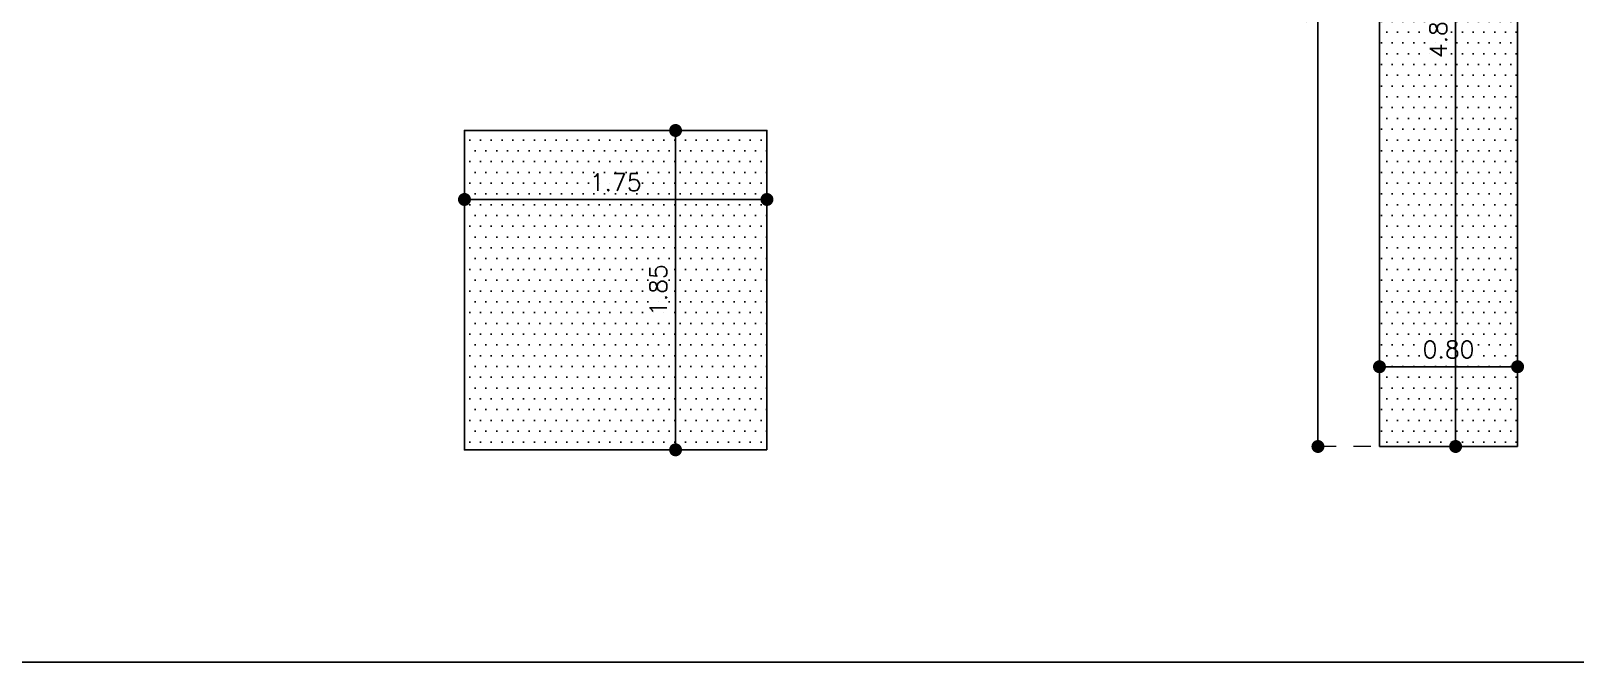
# Model space of a CAD drawing. Header units: metres. Extents: x 2217 to 2595, y -381 to -273.
# Drawn here: x 2343.86 to 2352.81, y -379.09 to -375.43 of the extents above; entities that cross this region are included whole.
import ezdxf

# ---------------------------------------------------------------- set-up
doc = ezdxf.new("R2010")
doc.units = ezdxf.units.M
doc.header["$LTSCALE"] = 0.5
doc.header["$MEASUREMENT"] = 0
doc.header["$PDMODE"] = 3
doc.header["$PDSIZE"] = -1
doc.linetypes.add('DOT2', pattern=[0.125, 0, -0.125])
for name, color, linetype in [('A-EDM', 3, 'Continuous'), ('A-ELV', 3, 'Continuous'), ('A-WIN', 132, 'Continuous')]:
    doc.layers.add(name, color=color, linetype=linetype)
doc.styles.add('ROMANS', font='romans.shx')
doc.dimstyles.new('dim50 new', dxfattribs={"dimscale": 50, "dimtxt": 0.002, "dimasz": 0.0015, "dimexe": 0.001, "dimexo": 0.001, "dimgap": 0.001, "dimtad": 1, "dimzin": 0, "dimdsep": 46, "dimtxsty": 'ROMANS', "dimblk": 'DOT', "dimcen": 0, "dimclrd": 5, "dimclre": 1, "dimclrt": 7, "dimadec": 0, "dimazin": 0, "dimtfac": 1, "dimtix": 1, "dimtmove": 2, "dimatfit": 3, "dimldrblk": 'DTICK', "dimfxl": 1, "dimtolj": 1, "dimtzin": 0, "dimlwe": 20, "dimarcsym": 0})

# ---------------------------------------------------------------- blocks, each defined once
blk = doc.blocks.new('_Dot')
at = {"color": 0, "linetype": 'ByBlock', "lineweight": -2}
blk.add_line((-0.5, 0), (-1, 0), dxfattribs=at)
at = {"color": 0, "linetype": 'ByBlock', "const_width": 0.5}
blk.add_lwpolyline([(-0.25, 0, 1), (0.25, 0, 1)], format="xyb", close=True, dxfattribs=at)
blk = doc.blocks.new('*D71')
at = {"layer": 'A-EDM', "color": 1, "linetype": 'DOT2', "lineweight": 20, "ltscale": 0.5, "transparency": 16777216}
for p, q in [((2346.376, -376.0573), (2346.376, -376.457)), ((2348.1281, -376.0573), (2348.1281, -376.457))]:
    blk.add_line(p, q, dxfattribs=at)
at = {"layer": 'A-EDM', "color": 5, "lineweight": -2, "ltscale": 0.5, "transparency": 16777216}
blk.add_line((2346.451, -376.407), (2348.0531, -376.407), dxfattribs=at)
at = {"layer": 'DEFPOINTS', "color": 0, "ltscale": 0.5, "transparency": 16777216}
for p in [(2346.376, -376.0073), (2348.1281, -376.0073), (2348.1281, -376.407)]:
    blk.add_point(p, dxfattribs=at)
at = {"layer": 'A-EDM', "color": 5, "lineweight": -2, "ltscale": 0.5, "transparency": 16777216, "xscale": 0.075, "yscale": 0.075, "zscale": 0.075, "rotation": 180}
blk.add_blockref('_Dot', (2346.376, -376.407), dxfattribs=at)
at = {"layer": 'A-EDM', "color": 5, "lineweight": -2, "ltscale": 0.5, "transparency": 16777216, "xscale": 0.075, "yscale": 0.075, "zscale": 0.075}
blk.add_blockref('_Dot', (2348.1281, -376.407), dxfattribs=at)
at = {"layer": 'A-EDM', "color": 7, "ltscale": 0.5, "transparency": 16777216, "insert": (2347.2521, -376.307), "char_height": 0.1, "attachment_point": 5, "style": 'ROMANS'}
blk.add_mtext('\\A1;1.75', dxfattribs=at)
blk = doc.blocks.new('DTICK')
for p, q in [((0, 1.21), (0, -1.21)), ((-1.21, 0), (1.21, 0))]:
    blk.add_line(p, q)
at = {"color": 3}
blk.add_line((-0.63, -0.63), (0.63, 0.63), dxfattribs=at)
blk = doc.blocks.new('*D72')
at = {"layer": 'A-EDM', "color": 1, "linetype": 'DOT2', "lineweight": 20, "ltscale": 0.5, "transparency": 16777216}
for p, q in [((2348.0781, -376.0073), (2347.5488, -376.0073)), ((2348.0781, -377.8578), (2347.5488, -377.8578))]:
    blk.add_line(p, q, dxfattribs=at)
at = {"layer": 'A-EDM', "color": 5, "lineweight": -2, "ltscale": 0.5, "transparency": 16777216}
blk.add_line((2347.5988, -377.7828), (2347.5988, -376.0823), dxfattribs=at)
at = {"layer": 'DEFPOINTS', "color": 0, "ltscale": 0.5, "transparency": 16777216}
for p in [(2347.5988, -376.0073), (2348.1281, -376.0073), (2348.1281, -377.8578)]:
    blk.add_point(p, dxfattribs=at)
at = {"layer": 'A-EDM', "color": 5, "lineweight": -2, "ltscale": 0.5, "transparency": 16777216, "xscale": 0.075, "yscale": 0.075, "zscale": 0.075}
for p, rotation in [((2347.5988, -376.0073), 90), ((2347.5988, -377.8578), 270)]:
    blk.add_blockref('_Dot', p, dxfattribs=dict(at, rotation=rotation))
at = {"layer": 'A-EDM', "color": 7, "ltscale": 0.5, "transparency": 16777216, "insert": (2347.4988, -376.9326), "char_height": 0.1, "attachment_point": 5, "rotation": 90, "style": 'ROMANS'}
blk.add_mtext('\\A1;1.85', dxfattribs=at)
blk = doc.blocks.new('*D78')
at = {"layer": 'A-EDM', "color": 1, "linetype": 'DOT2', "lineweight": 20, "ltscale": 0.5, "transparency": 16777216}
for p, q in [((2351.6763, -377.7884), (2351.6763, -377.3263)), ((2352.4763, -377.7884), (2352.4763, -377.3263))]:
    blk.add_line(p, q, dxfattribs=at)
at = {"layer": 'A-EDM', "color": 5, "lineweight": -2, "ltscale": 0.5, "transparency": 16777216}
blk.add_line((2351.7513, -377.3763), (2352.4013, -377.3763), dxfattribs=at)
at = {"layer": 'DEFPOINTS', "color": 0, "ltscale": 0.5, "transparency": 16777216}
for p in [(2352.4763, -377.3763), (2351.6763, -377.8384), (2352.4763, -377.8384)]:
    blk.add_point(p, dxfattribs=at)
at = {"layer": 'A-EDM', "color": 5, "lineweight": -2, "ltscale": 0.5, "transparency": 16777216, "xscale": 0.075, "yscale": 0.075, "zscale": 0.075, "rotation": 180}
blk.add_blockref('_Dot', (2351.6763, -377.3763), dxfattribs=at)
at = {"layer": 'A-EDM', "color": 5, "lineweight": -2, "ltscale": 0.5, "transparency": 16777216, "xscale": 0.075, "yscale": 0.075, "zscale": 0.075}
blk.add_blockref('_Dot', (2352.4763, -377.3763), dxfattribs=at)
at = {"layer": 'A-EDM', "color": 7, "ltscale": 0.5, "transparency": 16777216, "insert": (2352.0763, -377.2763), "char_height": 0.1, "attachment_point": 5, "style": 'ROMANS'}
blk.add_mtext('\\A1;0.80', dxfattribs=at)
blk = doc.blocks.new('*D83')
at = {"layer": 'A-EDM', "color": 1, "linetype": 'DOT2', "lineweight": 20, "ltscale": 0.5, "transparency": 16777216}
for p, q in [((2352.4263, -373.0379), (2352.0673, -373.0379)), ((2352.4263, -377.8384), (2352.0673, -377.8384))]:
    blk.add_line(p, q, dxfattribs=at)
at = {"layer": 'A-EDM', "color": 5, "lineweight": -2, "ltscale": 0.5, "transparency": 16777216}
blk.add_line((2352.1173, -377.7634), (2352.1173, -373.1129), dxfattribs=at)
at = {"layer": 'DEFPOINTS', "color": 0, "ltscale": 0.5, "transparency": 16777216}
for p in [(2352.1173, -373.0379), (2352.4763, -373.0379), (2352.4763, -377.8384)]:
    blk.add_point(p, dxfattribs=at)
at = {"layer": 'A-EDM', "color": 5, "lineweight": -2, "ltscale": 0.5, "transparency": 16777216, "xscale": 0.075, "yscale": 0.075, "zscale": 0.075}
for p, rotation in [((2352.1173, -373.0379), 90), ((2352.1173, -377.8384), 270)]:
    blk.add_blockref('_Dot', p, dxfattribs=dict(at, rotation=rotation))
at = {"layer": 'A-EDM', "color": 7, "ltscale": 0.5, "transparency": 16777216, "insert": (2352.0173, -375.4381), "char_height": 0.1, "attachment_point": 5, "rotation": 90, "style": 'ROMANS'}
blk.add_mtext('\\A1;4.80', dxfattribs=at)
blk = doc.blocks.new('*D84')
at = {"layer": 'A-EDM', "color": 1, "linetype": 'DOT2', "lineweight": 20, "ltscale": 0.5, "transparency": 16777216}
for p, q in [((2352.0263, -372.6379), (2351.2699, -372.6379)), ((2352.0263, -377.8384), (2351.2699, -377.8384))]:
    blk.add_line(p, q, dxfattribs=at)
at = {"layer": 'A-EDM', "color": 5, "lineweight": -2, "ltscale": 0.5, "transparency": 16777216}
blk.add_line((2351.3199, -372.7129), (2351.3199, -377.7634), dxfattribs=at)
at = {"layer": 'DEFPOINTS', "color": 0, "ltscale": 0.5, "transparency": 16777216}
for p in [(2352.0763, -372.6379), (2351.3199, -377.8384), (2352.0763, -377.8384)]:
    blk.add_point(p, dxfattribs=at)
at = {"layer": 'A-EDM', "color": 5, "lineweight": -2, "ltscale": 0.5, "transparency": 16777216, "xscale": 0.075, "yscale": 0.075, "zscale": 0.075}
for p, rotation in [((2351.3199, -372.6379), 90), ((2351.3199, -377.8384), 270)]:
    blk.add_blockref('_Dot', p, dxfattribs=dict(at, rotation=rotation))
at = {"layer": 'A-EDM', "color": 7, "ltscale": 0.5, "transparency": 16777216, "insert": (2351.2199, -375.2381), "char_height": 0.1, "attachment_point": 5, "rotation": 90, "style": 'ROMANS'}
blk.add_mtext('\\A1;5.20', dxfattribs=at)

msp = doc.modelspace()

# ---------------------------------------------------------------- hatches: boundary and pattern name
at = {"layer": 'A-WIN', "ltscale": 0.5}
h = msp.add_hatch(dxfattribs=at)
h.set_pattern_fill('DOTS', color=256)
h.paths.add_polyline_path([(2352.4763, -373.0379, 1), (2351.6763, -373.0379), (2351.6763, -377.8384), (2352.4763, -377.8384)])
h = msp.add_hatch(dxfattribs=at)
h.set_pattern_fill('DOTS', color=256)
h.paths.add_polyline_path([(2348.1281, -376.0073), (2346.376, -376.0073), (2346.376, -377.8578), (2348.1281, -377.8578)])

# ---------------------------------------------------------------- linework, layer by layer
at = {"layer": 'A-ELV', "ltscale": 0.5}
msp.add_line((2374.221, -379.0879), (2337.9811, -379.0879), dxfattribs=at)
at = {"layer": 'A-WIN', "ltscale": 0.5}
for p, q in [((2351.6763, -377.8384), (2351.6763, -373.0379)), ((2352.4763, -373.0379), (2352.4763, -377.8384)), ((2352.4763, -377.8384), (2351.6763, -377.8384))]:
    msp.add_line(p, q, dxfattribs=at)
msp.add_lwpolyline([(2348.1281, -377.8578), (2346.376, -377.8578), (2346.376, -376.0073), (2348.1281, -376.0073)], close=True, dxfattribs=at)

# ---------------------------------------------------------------- dimensions: what is measured, and where the dimension line sits
at = {"layer": 'A-EDM', "ltscale": 0.5}
for base, p1, p2, angle, picture, middle in [((2351.3199, -377.8384), (2352.0763, -372.6379), (2352.0763, -377.8384), 90, '*D84', (2351.2199, -375.2381)), ((2352.1173, -373.0379), (2352.4763, -377.8384), (2352.4763, -373.0379), 90, '*D83', (2352.0173, -375.4381)), ((2347.5988, -376.0073), (2348.1281, -377.8578), (2348.1281, -376.0073), 90, '*D72', (2347.4988, -376.9326)), ((2348.1281, -376.407), (2346.376, -376.0073), (2348.1281, -376.0073), 180, '*D71', (2347.2521, -376.307)), ((2352.4763, -377.3763), (2351.6763, -377.8384), (2352.4763, -377.8384), 180, '*D78', (2352.0763, -377.2763))]:
    dim = msp.add_linear_dim(base=base, p1=p1, p2=p2, angle=angle, dimstyle='dim50 new', dxfattribs=at)
    dim.commit()
    dim.dimension.update_dxf_attribs({"geometry": picture, "text_midpoint": middle})

doc.saveas('drawing.dxf')
